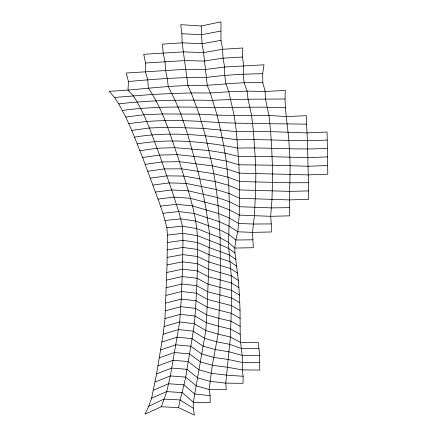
<?xml version="1.0" encoding="UTF-8"?>
<svg xmlns="http://www.w3.org/2000/svg" width="437" height="437" viewBox="0 0 437 437"><rect width="100%" height="100%" fill="white"/><g stroke="black" fill="none" stroke-linecap="round" stroke-linejoin="round"><path stroke-width="0.66" d="M151.612 398.194L156.599 373.875L171.763 368.085L186.932 369.325L197.644 377.83L210.115 381.359L225.776 383.112L243.054 383.336L243.103 376.268L242.235 369.893L242.508 362.497L242.218 355.363L240.558 342.466L240.197 334.349L240.044 310.527L239.432 295.177L238.356 280.396L234.986 253.105L234.789 248.058L235.849 240.006L237.81 231.796L239.247 215.097L239.656 189.926L238.924 164.771L236.406 131.613L234.161 115.444L228.78 91.754L225.853 83.707L224.738 75.372L224.634 67.008L223.012 58.148L222.641 49.277L220.969 40.33L220.964 21.85L201.178 25.98L180.716 24.669L181.879 33.736L182.131 42.837L187.932 85.592L191.204 92.912L199.152 114.128L205.368 135.667L212.404 165.896L215.173 181.59L217.315 197.535L218.746 213.611L220.122 237.783L220.368 265.478L219.92 295.155L218.112 334.092L212.316 365.288L209.143 389.493L210.121 395.682L210.164 402.581L193.307 402.28L182.338 392.634L166.743 391.585L151.612 398.194L148.755 406.246L144.937 414.129L161.319 406.754L178.547 407.606L194.416 415.15L193.252 408.207L193.307 402.28L205.811 330.547L207.138 307.129L208.673 269.296L209.542 233.516L206.22 209.929L203.276 194.339L198.037 171.402L187.828 134.836L180.842 113.948L175.106 100.341L168.267 86.608L167.267 78.545L165.568 70.428L165.039 61.683L163.198 53.063L162.427 44.132L182.131 42.837L202.074 43.716L220.969 40.33M156.599 373.875L163.154 334.218L164.968 318.589L167.032 264.926L167.387 235.122L166.896 227.753L162.979 213.267L158.019 199.092L142.604 157.511L131.772 130.417L125.78 117.045L118.766 103.875L114.554 97.44L109.19 91.306C135.492 90.109 161.575 86.133 187.932 85.592C212.956 86.269 237.755 81.479 262.817 82.779L265.166 91.491L265.445 99.199L268.946 115.428L270.645 131.624L271.705 148.252L272.721 173.757L271.978 199.387L270.661 216.32L271.295 223.919L271.35 231.965L252.52 232.369L237.81 231.796L229.081 226.169L219.254 221.668L194.11 213.475L178.738 211.546L162.979 213.267M164.301 326.401L179.689 321.998L194.389 323.659L205.811 330.547L218.112 334.092L230.419 337.036L240.558 342.466L258.316 342.537L259.611 355.303L259.764 370.068L242.235 369.893L227.437 367.26L212.316 365.288L200.168 361.814L189.538 353.883L174.445 352.522L159.199 357.865M166.896 227.753L182.458 226.175L197.076 228.682L220.122 237.783L228.573 242.442L234.789 248.058L253.329 247.724L252.52 232.369L254.383 215.654L255.65 190.314L255.831 173.342L255.137 156.43L253.455 131.466L251.537 115.204L248.019 99.09L247.102 91.125L244.141 82.762L243.174 74.252L243.77 66.02L242.469 57.039L242.825 47.988L222.641 49.277L203.566 52.598L183.409 51.866L143.746 54.303L145.537 63.015L145.406 71.881L147.761 79.796L148.296 88.006C163.487 110.228 170.752 136.524 179.454 161.695C187.08 188.156 197.519 214.665 197.524 242.54C197.797 269.613 196.612 296.685 194.389 323.659C192.138 338.915 189.489 354.112 186.932 369.325C185.337 382.38 180.891 394.769 178.547 407.606M262.817 82.779L262.681 73.7L263.992 64.813L224.634 67.008L205.466 69.488L185.599 69.303L126.26 73.023L128.429 81.528L128.03 90.257L133.236 95.763L137.202 101.919L143.811 114.778L149.421 128.008L159.576 155.086L171.686 189.975L178.738 211.546L182.458 226.175L182.983 240.323L182.464 269.176L181.251 299.094L179.689 321.998L170.337 375.918L166.743 391.585L161.319 406.754M158.019 199.092L174.084 197.109L190.33 198.305L218.129 205.565L229.491 209.869L239.247 215.097L270.661 216.32L289.786 215.845C288.633 193.438 291.31 171.02 289.261 148.613C288.759 129.155 283.913 109.927 285.35 90.41L265.166 91.491L247.102 91.125L228.78 91.754L210.295 92.999L191.204 92.912L171.916 93.545L152.54 94.441L114.554 97.44M148.755 406.246L163.848 399.128L179.798 399.904L193.252 408.207M153.54 390.061L168.611 383.746L183.922 384.844L194.667 394.032L210.121 395.682M155.206 381.954L170.337 375.918L185.572 377.104L196.404 385.931L209.143 389.493L226.235 389.744L225.776 383.112L230.419 337.036L231.697 297.952L231.249 275.742L228.753 248.527L228.573 242.442L229.491 209.869L228.775 185.375L226.279 161.111L223.695 145.313L220.619 130.029L217.069 115.128L210.295 92.999L207.258 85.472L203.566 52.598L202.074 43.716L201.178 25.98M157.904 365.845L173.112 360.279L188.249 361.579L198.901 369.795L211.202 373.296L226.645 375.154L243.103 376.268M160.521 349.939L175.8 344.826L190.816 346.246L201.539 353.899L213.671 357.373L228.333 359.504L242.508 362.497L259.857 362.502M161.848 342.056L177.16 337.178L192.062 338.67L202.943 346.049L215.075 349.524L229.059 351.84L242.218 355.363L259.611 355.303M163.154 334.218L178.493 329.58L193.263 331.153L204.39 338.271L216.55 341.756L229.654 344.318L241.464 348.54L258.912 348.611M164.968 318.589L180.361 314.345L195.028 316.006L206.346 322.697L218.522 326.188L230.567 329.077L240.197 334.349M165.415 310.811L180.842 306.698L195.547 308.364L206.761 314.891L218.932 318.338L230.96 321.184L240.213 326.313M165.781 303.07L181.251 299.094L196.011 300.754L207.138 307.129L231.315 313.356L240.181 318.376M166.104 295.363L181.612 291.534L196.426 293.194L207.493 299.427L231.566 305.605L240.044 310.527M166.388 287.699L181.939 284.023L196.776 285.7L207.821 291.785L231.697 297.952L239.798 302.792M166.639 280.068L182.218 276.566L197.071 278.271L208.127 284.214L231.692 290.408L239.432 295.177M166.852 272.475L182.464 269.176L197.295 270.924L208.411 276.714L231.544 283.001L238.952 287.71M167.032 264.926L182.661 261.845L197.458 263.664L208.673 269.296L231.249 275.742L238.356 280.396M220.827 31.06L201.845 34.681L181.879 33.736M167.191 257.415L182.819 254.591L197.551 256.514L208.913 261.971L230.802 268.646L237.652 273.256M167.322 249.942L182.928 247.418L197.573 249.472L209.126 254.744L230.206 261.73L236.827 266.297M139.96 150.699L157.085 148.252L174.784 147.657L209.066 150.552L225.06 153.152L238.378 156.43L272.12 156.703L307.981 157.659L327.581 156.894L327.056 132.018L306.878 132.897L270.645 131.624L236.406 131.613L203.423 128.402L167.579 127.233L149.421 128.008L131.772 130.417M142.604 157.511L159.576 155.086L177.132 154.632L210.792 158.172L226.279 161.111L238.924 164.771L272.464 165.213L308.047 166.268L327.619 165.552L327.581 156.894M145.221 164.356L162.034 161.963L179.454 161.695L212.404 165.896L227.316 169.152L239.383 173.134L307.998 174.882L327.81 174.205L327.619 165.552M137.284 143.91C170.572 138.158 204.855 141.703 237.794 148.116C267.673 147.269 297.559 150.115 327.411 148.351M147.799 171.233L164.459 168.89L181.721 168.84L213.857 173.702L228.141 177.242L239.547 181.524L289.9 182.781L308.544 182.71L308.648 199.343L289.223 199.9L239.711 198.322L229.212 193.536L216.337 189.543L186.146 183.403L169.288 182.895L152.923 185.091M167.415 242.513L182.983 240.323L197.524 242.54L209.307 247.621L229.48 255.006L235.909 259.54M134.563 137.152C168.529 131.368 203.309 134.836 237.154 139.835C267.154 138.824 297.155 141.867 327.122 140.031M150.366 178.149L166.874 175.871L183.955 176.078L215.173 181.59L228.775 185.375L239.656 189.926L289.578 191.362L308.642 190.925M128.866 123.715C158.62 118.897 188.959 120.497 218.888 122.54C248.063 123.791 277.298 123.644 306.506 124.174C307.899 143.664 307.73 163.214 308.544 182.71M155.474 192.072L171.686 189.975L188.271 190.816L217.315 197.535L229.436 201.703L239.514 206.712L271.273 207.875L289.758 207.662M125.78 117.045L143.811 114.778L162.34 113.948L199.152 114.128L217.069 115.128L234.161 115.444L268.946 115.428L286.273 116.619L306.419 115.663L306.506 124.174M167.387 235.122L182.917 233.282L197.404 235.685L220.051 244.551L228.753 248.527L234.986 253.105M122.426 110.435C152.999 106.289 183.993 106.704 214.758 107.721C238.345 107.393 261.938 106.644 285.519 107.813M160.537 206.155L176.444 204.298L192.275 205.865L218.746 213.611L229.327 218.025L238.536 223.46L253.318 224.028L271.295 223.919M118.766 103.875C149.842 100.204 181.224 99.767 212.48 100.373C236.614 98.904 260.785 99.226 284.946 99.002M165.197 220.461L180.814 218.85L195.727 221.1L219.593 229.731L228.595 234.319L235.849 240.006L252.941 239.798M128.429 81.528C154.25 79.201 180.153 77.125 206.1 77.507C224.847 74.902 243.77 74.039 262.681 73.7M145.537 63.015L184.709 60.601L204.325 61.027L223.012 58.148L242.469 57.039"/></g></svg>
